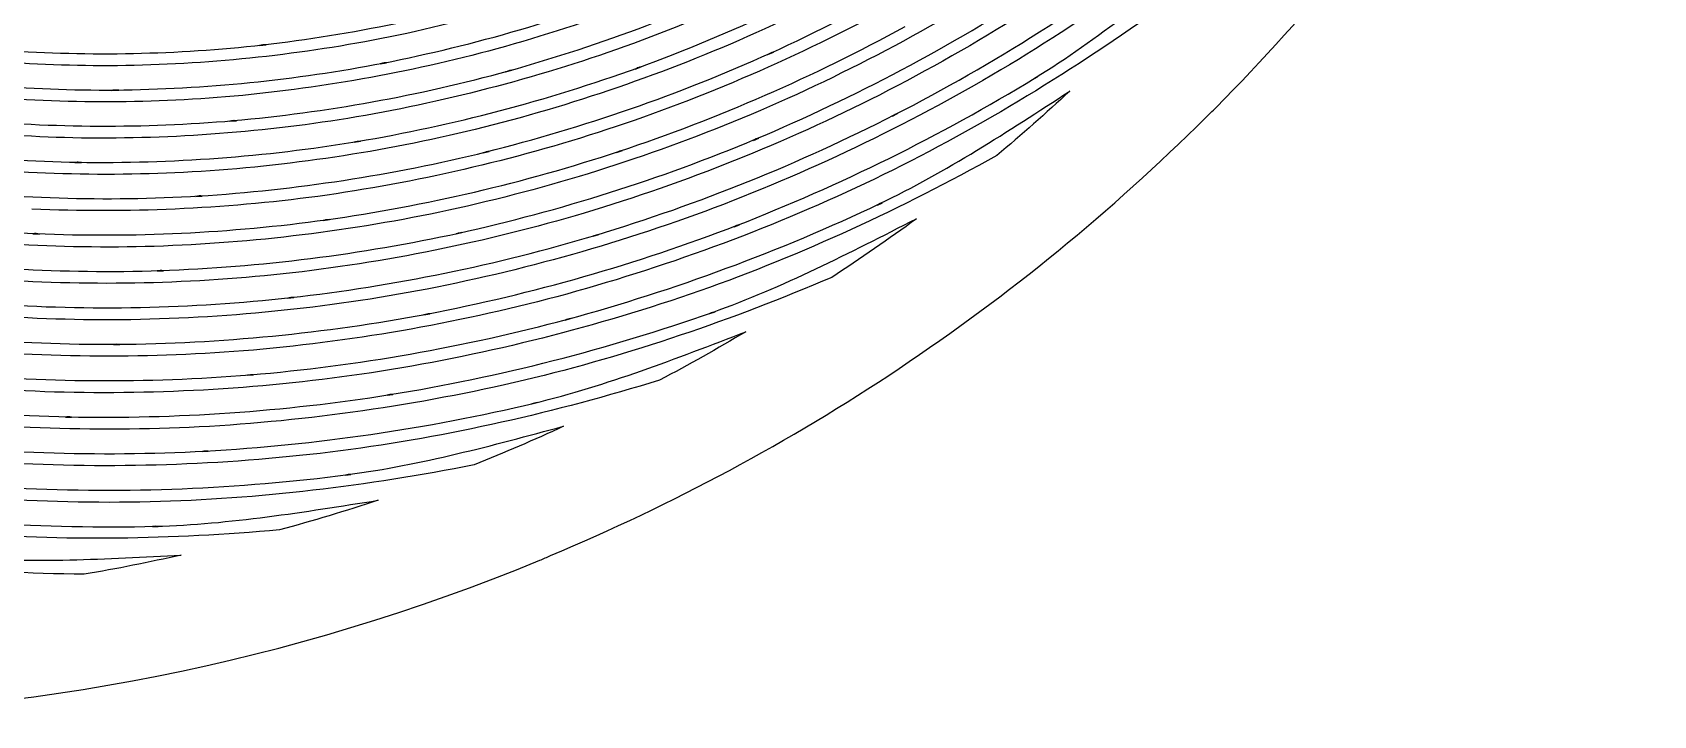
# Model space of a CAD drawing. Extents: x 1 to 1501, y -1248 to 252.
# Drawn here: x 851 to 1443, y -1248 to -998 of the extents above; entities that cross this region are included whole.
import ezdxf

# ---------------------------------------------------------------- set-up
doc = ezdxf.new("R2010")
doc.units = 0
doc.layers.add('Ebene_1', color=7, linetype='CONTINUOUS')

msp = doc.modelspace()

# ---------------------------------------------------------------- linework, layer by layer
at = {"layer": 'Ebene_1', "color": 7}
for p, q in [((934.00608, -1003.2066), (936.49165, -1002.9236)), ((935.24307, -1002.9536), (935.24307, -1002.9506)), ((1119.5978, -1006.4833), (1121.6025, -1005.5763)), ((978.06004, -1009.9106), (980.44093, -1009.4486)), ((979.22334, -1009.5726), (979.22334, -1009.5736)), ((1071.1895, -1011.7453), (1073.3222, -1010.9733)), ((1072.2093, -1011.2643), (1072.2093, -1011.2643)), ((1120.5556, -1005.9413), (1120.5558, -1005.9403)), ((1023.8977, -1012.8272), (1026.1583, -1012.1992)), ((1025.0067, -1012.4082), (1025.0067, -1012.4082)), ((1216.2757, -1015.6228), (1217.9896, -1014.5719)), ((1217.0896, -1015.0179), (1217.0897, -1015.0178)), ((880.1689, -1019.5391), (882.67385, -1019.5191)), ((881.41362, -1019.4141), (881.41362, -1019.4151)), ((1165.0556, -1028.9732), (1166.8975, -1028.0272)), ((1165.9435, -1028.4112), (1165.9436, -1028.4112)), ((923.28443, -1030.8112), (925.69631, -1030.6022)), ((924.47098, -1030.6022), (924.47098, -1030.5982)), ((968.56369, -1038.5043), (970.87864, -1038.1163)), ((969.70758, -1038.2063), (969.70758, -1038.2023)), ((1114.3089, -1037.7873), (1116.2748, -1036.9613)), ((1115.2589, -1037.2833), (1115.2589, -1037.2833)), ((866.62427, -1045.8731), (869.04392, -1045.9131)), ((867.85349, -1045.7811), (867.85349, -1045.7831)), ((1015.7159, -1042.3707), (1017.9144, -1041.8237)), ((1016.7939, -1041.9947), (1016.7939, -1041.9947)), ((1064.4036, -1042.1962), (1066.4937, -1041.5022)), ((1065.4196, -1041.7542), (1065.4196, -1041.7542)), ((910.84882, -1058.2573), (913.19091, -1058.1143)), ((912.01599, -1058.0843), (912.01599, -1058.0793)), ((1159.5955, -1061.3949), (1161.4102, -1060.5299)), ((1160.4642, -1060.8789), (1160.4645, -1060.8789)), ((957.33404, -1067.033), (959.58307, -1066.719)), ((958.4469, -1066.769), (958.4469, -1066.773)), ((1107.2636, -1069.3163), (1109.1985, -1068.5683)), ((1108.2025, -1068.8553), (1108.2016, -1068.8553)), ((851.389, -1071.8639), (853.73112, -1071.9689)), ((852.5523, -1071.8099), (852.5523, -1071.8139)), ((1005.7814, -1071.9493), (1007.9334, -1071.4763)), ((1006.8438, -1071.6123), (1006.8438, -1071.6123)), ((1055.8728, -1072.7753), (1057.9163, -1072.1583)), ((1056.8732, -1072.3713), (1056.8732, -1072.3723)), ((896.69542, -1085.456), (898.97159, -1085.376)), ((897.83156, -1085.306), (897.83156, -1085.312)), ((944.36714, -1095.4094), (946.55415, -1095.1654)), ((945.45291, -1095.1854), (945.45291, -1095.1884)), ((1098.4415, -1100.9897), (1100.3377, -1100.3187)), ((994.09409, -1101.4666), (996.19579, -1101.0676)), ((995.12559, -1101.1726), (995.12559, -1101.1716)), ((1045.5655, -1103.3976), (1047.5663, -1102.8586)), ((1046.531, -1103.0406), (1046.5315, -1103.0406)), ((1099.3607, -1100.5667), (1099.3605, -1100.5667)), ((880.83586, -1112.3203), (883.04223, -1112.3003)), ((881.94486, -1112.2103), (881.94486, -1112.2113)), ((929.65928, -1123.5455), (931.7881, -1123.3675)), ((930.72174, -1123.3575), (930.72174, -1123.3595)), ((980.65032, -1130.8436), (982.69769, -1130.5136)), ((981.66238, -1130.5836), (981.66238, -1130.5836)), ((1033.483, -1133.9767), (1035.4412, -1133.5077)), ((1034.4408, -1133.6547), (1034.441, -1133.6547)), ((863.26624, -1138.7618), (865.40281, -1138.8118)), ((864.33647, -1138.6918), (864.33647, -1138.6918)), ((913.21418, -1151.356), (915.28485, -1151.243)), ((914.24175, -1151.203), (914.24175, -1151.205)), ((965.43055, -1159.9916), (967.43529, -1159.7316)), ((966.40385, -1159.7716), (966.40385, -1159.7746)), ((895.03963, -1178.7515), (897.05213, -1178.7015)), ((896.03619, -1178.6315), (896.03622, -1178.6355))]:
    msp.add_line(p, q, dxfattribs=at)
for points in [[(1283.1532, -1025.7397), (1351.29623, -957.11361), (1405.52303, -875.95558), (1442.8462, -786.7367)], [(1306.0546, -937.8952), (1276.3175, -963.8731), (1244.7126, -987.6536), (1211.0135, -1008.2475)], [(1212.928, -943.4907), (1182.061, -964.7146), (1149.3681, -983.1432), (1115.2308, -998.565)], [(1120.5553, -1005.9413), (1155.1295, -990.2045), (1188.2347, -971.4212), (1219.4779, -949.8122)], [(1165.5713, -957.7837), (1134.2705, -975.9294), (1101.4177, -991.2395), (1067.3933, -1003.5439)], [(1261.8532, -957.3921), (1229.973, -981.6432), (1196.0004, -1003.0116), (1160.3365, -1021.2453)], [(1165.9437, -1028.4112), (1202.017, -1009.8538), (1236.3717, -988.129), (1268.6004, -963.4916)], [(1118.535, -967.726), (1087.0914, -982.8322), (1054.3589, -995.0948), (1020.7291, -1004.3737)], [(1072.2083, -1011.2643), (1106.6837, -998.6782), (1139.9628, -983.0463), (1171.6582, -964.5463)], [(1217.0899, -1015.0178), (1240.2621, -1000.7835), (1261.2315, -983.4407), (1282.4205, -966.4231)], [(1072.2132, -973.43), (1040.8775, -985.5758), (1008.5152, -994.8851), (975.51626, -1001.2561)], [(1025.007, -1012.4081), (1059.1029, -1002.8803), (1092.2796, -990.3274), (1124.1429, -974.8957)], [(1212.8163, -975.6131), (1180.2708, -996.6664), (1145.9181, -1014.7795), (1110.1595, -1029.7413)], [(979.22275, -1009.5739), (1012.7053, -1002.9853), (1045.5265, -993.4167), (1077.3, -980.9762)], [(935.24322, -1002.9506), (967.85707, -999.168), (1000.0613, -992.4693), (1031.4785, -982.9341)], [(1115.2589, -1037.2833), (1151.4519, -1022.0239), (1186.218, -1003.5779), (1219.141, -982.1586)], [(1163.8143, -989.3061), (1130.8907, -1007.1934), (1096.4337, -1022.1052), (1060.8628, -1033.8759)], [(1257.9021, -992.9462), (1225.3583, -1015.9255), (1191.1051, -1036.4063), (1155.1213, -1053.5153)], [(1115.2308, -998.565), (1082.2007, -1013.3423), (1047.9198, -1025.1393), (1012.7912, -1033.8206)], [(1065.4194, -1041.7542), (1101.446, -1029.7189), (1136.3281, -1014.5038), (1169.6543, -996.281)], [(879.22659, -1010.5818), (848.19212, -1010.6418), (817.21687, -1007.9159), (786.6711, -1002.431)], [(840.81093, -1004.9282), (872.28623, -1007.097), (903.88635, -1006.4382), (935.24322, -1002.9506)], [(975.51626, -1001.2561), (943.76102, -1007.2397), (911.53808, -1010.3578), (879.22659, -1010.5818)], [(1020.7291, -1004.3737), (988.2986, -1013.1764), (955.14998, -1019.0483), (921.67083, -1021.9356)], [(935.24307, -1002.9506), (934.82397, -1003.0006), (934.42537, -1003.1586), (934.00608, -1003.2066)], [(936.49165, -1002.9236), (936.07715, -1002.9736), (935.65765, -1002.9036), (935.24307, -1002.9536)], [(1067.3933, -1003.5439), (1034.5408, -1015.2793), (1000.7082, -1024.0558), (966.29526, -1029.7684)], [(1121.6025, -1005.5763), (1121.2655, -1005.7293), (1120.8935, -1005.7883), (1120.5556, -1005.9413)], [(787.29484, -1011.5089), (818.36933, -1016.955), (849.86596, -1019.6056), (881.41304, -1019.4154)], [(881.41304, -1019.4154), (914.24496, -1019.0634), (946.97943, -1015.773), (979.22275, -1009.5739)], [(969.70649, -1038.2023), (1004.6091, -1032.2917), (1038.9118, -1023.2787), (1072.2083, -1011.2643)], [(979.22334, -1009.5736), (978.82634, -1009.6536), (978.45714, -1009.8336), (978.06004, -1009.9106)], [(980.44093, -1009.4486), (980.03963, -1009.5286), (979.62483, -1009.4986), (979.22334, -1009.5726)], [(1016.7934, -1041.9957), (1052.3823, -1033.0838), (1087.1076, -1021.0219), (1120.5553, -1005.9413)], [(1072.2093, -1011.2643), (1071.8553, -1011.3933), (1071.5433, -1011.6163), (1071.1895, -1011.7453)], [(1073.3222, -1010.9733), (1072.9612, -1011.1043), (1072.5712, -1011.1343), (1072.2093, -1011.2643)], [(1211.0135, -1008.2475), (1176.7727, -1029.0341), (1140.7497, -1046.7321), (1103.374, -1061.1387)], [(1120.5558, -1005.9403), (1120.2208, -1006.0923), (1119.9328, -1006.3313), (1119.5978, -1006.4833)], [(924.47126, -1030.5981), (958.45872, -1027.5453), (992.10389, -1021.46), (1025.007, -1012.4081)], [(1025.0067, -1012.4082), (1024.6257, -1012.5142), (1024.2797, -1012.7212), (1023.8977, -1012.8272)], [(1026.1583, -1012.1992), (1025.7813, -1012.3042), (1025.3833, -1012.3052), (1025.0067, -1012.4082)], [(1108.2018, -1068.8553), (1146.0214, -1054.1689), (1182.4608, -1036.1534), (1217.0899, -1015.0178)], [(1217.0897, -1015.0178), (1216.8007, -1015.1948), (1216.5647, -1015.4458), (1216.2757, -1015.6228)], [(1217.9896, -1014.5719), (1217.7036, -1014.7469), (1217.3766, -1014.8429), (1217.0896, -1015.0179)], [(921.67083, -1021.9356), (889.46308, -1024.5679), (857.08849, -1024.3056), (824.93135, -1021.1526)], [(881.41362, -1019.4151), (880.99582, -1019.4151), (880.58672, -1019.5361), (880.1689, -1019.5391)], [(882.67385, -1019.5191), (882.25145, -1019.5191), (881.83595, -1019.4121), (881.41362, -1019.4141)], [(1160.3365, -1021.2453), (1125.7766, -1038.7765), (1089.722, -1053.1966), (1052.6078, -1064.3378)], [(1160.4645, -1060.8788), (1184.7337, -1049.2705), (1207.227, -1034.4878), (1229.7658, -1019.826)], [(1229.7658, -1019.826), (1221.08594, -1027.87225), (1212.20589, -1035.6998), (1203.134, -1043.3013)], [(865.95344, -1036.88), (833.64408, -1036.133), (801.46766, -1032.4835), (769.81113, -1025.9838)], [(1056.8733, -1072.3723), (1094.4629, -1060.9802), (1130.9631, -1046.2711), (1165.9437, -1028.4112)], [(1165.9436, -1028.4112), (1165.6316, -1028.5722), (1165.3676, -1028.8132), (1165.0556, -1028.9732)], [(1166.8975, -1028.0272), (1166.5915, -1028.1842), (1166.2495, -1028.2552), (1165.9435, -1028.4112)], [(1279.2329, -1029.6601), (1280.54449, -1028.35813), (1281.85127, -1027.05133), (1283.1532, -1025.7397)], [(770.11249, -1035.0769), (802.30774, -1041.5594), (835.01765, -1045.1449), (867.8524, -1045.7831)], [(826.18459, -1030.1601), (858.86692, -1033.2395), (891.76244, -1033.3927), (924.47126, -1030.5981)], [(966.29526, -1029.7684), (933.12633, -1035.133), (899.54971, -1037.506), (865.95344, -1036.88)], [(1012.7912, -1033.8206), (978.89083, -1042.0592), (944.32767, -1047.2485), (909.50223, -1049.3312)], [(924.47098, -1030.5982), (924.06989, -1030.6382), (923.68559, -1030.7762), (923.28443, -1030.8112)], [(925.69631, -1030.6022), (925.28861, -1030.6422), (924.87881, -1030.5622), (924.47098, -1030.6022)], [(1060.8628, -1033.8759), (1026.488, -1045.1133), (991.1808, -1053.259), (955.35589, -1058.2199)], [(1110.1595, -1029.7413), (1075.5491, -1044.0853), (1039.7358, -1055.3158), (1003.1326, -1063.3025)], [(1040.242, -1189.3457), (1129.45593, -1152.02346), (1210.6097, -1097.79927), (1279.2329, -1029.6601)], [(867.8524, -1045.7831), (901.96381, -1046.2971), (936.04725, -1043.7621), (969.70649, -1038.2023)], [(969.70758, -1038.2023), (969.31789, -1038.2723), (968.95349, -1038.4393), (968.56369, -1038.5043)], [(970.87864, -1038.1163), (970.49184, -1038.1763), (970.09454, -1038.1363), (969.70758, -1038.2063)], [(1006.8438, -1071.6123), (1043.9292, -1063.4092), (1080.2124, -1051.9238), (1115.2589, -1037.2833)], [(1115.2589, -1037.2833), (1114.9279, -1037.4233), (1114.6399, -1037.6483), (1114.3089, -1037.7873)], [(1116.2748, -1036.9613), (1115.9468, -1037.0993), (1115.5878, -1037.1463), (1115.2589, -1037.2833)], [(909.50223, -1049.3312), (875.95899, -1051.1981), (842.31637, -1050.0532), (808.97429, -1045.9188)], [(867.85349, -1045.7831), (867.4418, -1045.7731), (867.036, -1045.8831), (866.62427, -1045.8731)], [(869.04392, -1045.9131), (868.64392, -1045.9031), (868.25342, -1045.7891), (867.85349, -1045.7811)], [(912.01545, -1058.0803), (947.35259, -1055.8497), (982.41685, -1050.4665), (1016.7934, -1041.9957)], [(958.44675, -1066.773), (994.77743, -1061.6293), (1030.5775, -1053.2578), (1065.4194, -1041.7542)], [(1016.7939, -1041.9947), (1016.4239, -1042.0847), (1016.0859, -1042.2787), (1015.7159, -1042.3707)], [(1017.9144, -1041.8237), (1017.5474, -1041.9137), (1017.1615, -1041.9037), (1016.7939, -1041.9947)], [(1065.4196, -1041.7542), (1065.0686, -1041.8712), (1064.7546, -1042.0792), (1064.4036, -1042.1962)], [(1066.4937, -1041.5022), (1066.1437, -1041.6182), (1065.7697, -1041.6392), (1065.4196, -1041.7542)], [(1203.134, -1043.3013), (1168.4343, -1062.7012), (1132.3114, -1079.4622), (1094.8159, -1092.6872)], [(751.33787, -1058.0444), (784.59916, -1065.6416), (818.47204, -1070.2544), (852.55214, -1071.8139)], [(809.91707, -1054.9704), (843.79058, -1059.0491), (877.95744, -1060.092), (912.01545, -1058.0803)], [(955.35589, -1058.2199), (920.77051, -1062.8721), (885.84219, -1064.4178), (850.98131, -1062.8498)], [(912.01599, -1058.0793), (911.62239, -1058.0993), (911.24249, -1058.2333), (910.84882, -1058.2573)], [(913.19091, -1058.1143), (912.79902, -1058.1343), (912.40792, -1058.0543), (912.01599, -1058.0843)], [(1155.1213, -1053.5153), (1118.8991, -1070.6042), (1081.2305, -1084.4391), (1042.561, -1094.8588)], [(1003.1326, -1063.3025), (967.76035, -1070.8865), (931.78757, -1075.2952), (895.62878, -1076.4826)], [(1052.6078, -1064.3378), (1016.6878, -1074.9875), (979.89584, -1082.4117), (942.66098, -1086.5296)], [(1103.374, -1061.1387), (1067.1714, -1074.9627), (1029.8103, -1085.5334), (991.7327, -1092.7338)], [(1046.5315, -1103.0405), (1085.6831, -1092.388), (1123.8096, -1078.2798), (1160.4645, -1060.8788)], [(1160.4645, -1060.8789), (1160.1605, -1061.0249), (1159.9005, -1061.2499), (1159.5955, -1061.3949)], [(1161.4102, -1060.5299), (1161.1062, -1060.6749), (1160.7682, -1060.7349), (1160.4642, -1060.8789)], [(895.62878, -1076.4826), (860.75388, -1077.4929), (825.8643, -1075.3794), (791.36666, -1070.1775)], [(852.55214, -1071.8139), (887.93063, -1073.29), (923.36836, -1071.6049), (958.44675, -1066.773)], [(958.4469, -1066.773), (958.06901, -1066.823), (957.71211, -1066.98), (957.33404, -1067.033)], [(959.58307, -1066.719), (959.20677, -1066.769), (958.82327, -1066.719), (958.4469, -1066.769)], [(995.12579, -1101.1716), (1033.7013, -1093.7715), (1071.5424, -1082.9606), (1108.2018, -1068.8553)], [(1099.3605, -1100.567), (1125.1433, -1091.4059), (1149.4306, -1078.769), (1173.823, -1066.4088)], [(1108.2016, -1068.8553), (1107.8756, -1068.9813), (1107.5886, -1069.1903), (1107.2636, -1069.3163)], [(1109.1985, -1068.5683), (1108.8755, -1068.6933), (1108.5255, -1068.7313), (1108.2025, -1068.8553)], [(1173.823, -1066.4088), (1163.70578, -1073.8081), (1153.39406, -1080.93771), (1142.8987, -1087.7901)], [(852.5523, -1071.8139), (852.1637, -1071.7939), (851.7776, -1071.8839), (851.389, -1071.8639)], [(853.73112, -1071.9689), (853.33422, -1071.9489), (852.94912, -1071.8279), (852.5523, -1071.8099)], [(897.83153, -1085.312), (934.5044, -1083.9939), (970.98514, -1079.4115), (1006.8438, -1071.6123)], [(945.45301, -1095.1884), (983.19731, -1090.9061), (1020.4844, -1083.27), (1056.8733, -1072.3723)], [(1006.8438, -1071.6123), (1006.4808, -1071.6923), (1006.1448, -1071.8693), (1005.7814, -1071.9493)], [(1007.9334, -1071.4763), (1007.5754, -1071.5563), (1007.2024, -1071.5363), (1006.8438, -1071.6123)], [(1056.8732, -1072.3723), (1056.5282, -1072.4763), (1056.2172, -1072.6713), (1055.8728, -1072.7753)], [(1057.9163, -1072.1583), (1057.5753, -1072.2613), (1057.2133, -1072.2693), (1056.8732, -1072.3713)], [(792.01448, -1079.259), (827.0349, -1084.4211), (862.44822, -1086.4494), (897.83153, -1085.312)], [(942.66098, -1086.5296), (906.68192, -1090.3762), (870.43841, -1090.9999), (834.34674, -1088.4025)], [(897.83156, -1085.312), (897.44936, -1085.322), (897.07766, -1085.442), (896.69542, -1085.456)], [(898.97159, -1085.376), (898.59039, -1085.386), (898.21279, -1085.296), (897.83156, -1085.306)], [(1142.8987, -1087.7901), (1106.5793, -1103.3114), (1069.164, -1116.1636), (1030.7417, -1125.3374)], [(880.04875, -1103.3121), (843.87374, -1103.3721), (807.76677, -1100.2086), (772.15328, -1093.8545)], [(991.7327, -1092.7338), (954.89073, -1099.5719), (917.51787, -1103.11), (880.04875, -1103.3121)], [(1094.8159, -1092.6872), (1057.0002, -1105.8979), (1018.0922, -1115.716), (978.53698, -1122.0372)], [(835.6032, -1097.4142), (872.21506, -1099.9371), (908.97323, -1099.1965), (945.45301, -1095.1884)], [(1042.561, -1094.8588), (1005.1076, -1104.8232), (966.84373, -1111.4305), (928.21702, -1114.6115)], [(945.45291, -1095.1884), (945.08521, -1095.2284), (944.73501, -1095.3684), (944.36714, -1095.4094)], [(946.55415, -1095.1654), (946.18845, -1095.2054), (945.81865, -1095.1454), (945.45291, -1095.1854)], [(1100.3377, -1100.3187), (1100.0197, -1100.4307), (1099.6777, -1100.4547), (1099.3607, -1100.5667)], [(772.46753, -1102.9515), (808.61138, -1109.2863), (845.24887, -1112.3854), (881.94509, -1112.2113)], [(881.94509, -1112.2113), (919.92533, -1111.8973), (957.79984, -1108.2045), (995.12579, -1101.1716)], [(930.72174, -1123.3594), (969.85229, -1120.0327), (1008.6068, -1113.2333), (1046.5315, -1103.0405)], [(981.66238, -1130.5839), (1021.7086, -1124.082), (1061.094, -1114.0399), (1099.3605, -1100.567)], [(995.12559, -1101.1716), (994.77359, -1101.2416), (994.44659, -1101.3996), (994.09409, -1101.4666)], [(996.19579, -1101.0676), (995.84279, -1101.1376), (995.47879, -1101.1076), (995.12559, -1101.1726)], [(1046.5315, -1103.0406), (1046.1995, -1103.1306), (1045.8975, -1103.3076), (1045.5655, -1103.3976)], [(1047.5663, -1102.8586), (1047.2273, -1102.9486), (1046.8703, -1102.9486), (1046.531, -1103.0406)], [(1099.3605, -1100.5667), (1099.0425, -1100.6797), (1098.7595, -1100.8767), (1098.4415, -1100.9897)], [(881.94486, -1112.2113), (881.57266, -1112.2113), (881.20806, -1112.3173), (880.83586, -1112.3203)], [(883.04223, -1112.3003), (882.67443, -1112.3003), (882.31273, -1112.2103), (881.94486, -1112.2103)], [(1034.441, -1133.6545), (1060.8839, -1127.2759), (1086.2207, -1117.3375), (1111.61, -1107.6199)], [(1111.61, -1107.6199), (1101.2546, -1113.7718), (1090.74405, -1119.65871), (1080.0886, -1125.2749)], [(862.7505, -1129.7304), (825.30725, -1128.7584), (788.02567, -1124.4487), (751.34576, -1116.8605)], [(928.21702, -1114.6115), (890.86807, -1117.5596), (853.32891, -1117.17), (816.0484, -1113.456)], [(816.99043, -1122.5064), (854.8025, -1126.1654), (892.86078, -1126.4527), (930.72174, -1123.3594)], [(978.53698, -1122.0372), (940.24518, -1128.0307), (901.49892, -1130.6057), (862.7505, -1129.7304)], [(930.72174, -1123.3595), (930.36274, -1123.3895), (930.01834, -1123.5155), (929.65928, -1123.5455)], [(931.7881, -1123.3675), (931.4331, -1123.3975), (931.0767, -1123.3275), (930.72174, -1123.3575)], [(751.33413, -1125.9579), (788.5492, -1133.5467), (826.36433, -1137.8116), (864.33647, -1138.6921)], [(1030.7417, -1125.3374), (991.7662, -1134.5205), (952.0528, -1140.2238), (912.06642, -1142.3758)], [(1080.0886, -1125.2749), (1042.039, -1137.0742), (1003.1373, -1145.9633), (963.63133, -1151.1156)], [(864.33647, -1138.6921), (903.60776, -1139.4721), (942.87017, -1136.7595), (981.66238, -1130.5839)], [(914.24175, -1151.2048), (954.75122, -1148.9237), (994.97299, -1143.0532), (1034.441, -1133.6545)], [(981.66238, -1130.5836), (981.31788, -1130.6436), (980.99488, -1130.7876), (980.65032, -1130.8436)], [(982.69769, -1130.5136), (982.35549, -1130.5736), (982.00469, -1130.5336), (981.66238, -1130.5836)], [(1034.441, -1133.6547), (1034.113, -1133.7347), (1033.811, -1133.8977), (1033.483, -1133.9767)], [(1035.4412, -1133.5077), (1035.1132, -1133.5877), (1034.7692, -1133.5777), (1034.4408, -1133.6547)], [(912.06642, -1142.3758), (873.34755, -1144.3367), (834.536, -1142.8448), (796.08215, -1137.9243)], [(864.33647, -1138.6918), (863.97827, -1138.6818), (863.62447, -1138.7718), (863.26624, -1138.7618)], [(865.40281, -1138.8118), (865.04451, -1138.8018), (864.69481, -1138.6998), (864.33647, -1138.6918)], [(796.73361, -1147.0014), (835.70125, -1151.8814), (875.02623, -1153.2902), (914.24175, -1151.2048)], [(966.40395, -1159.7747), (993.08149, -1156.2341), (1019.0423, -1149.0852), (1045.0271, -1142.1391)], [(1045.0271, -1142.1391), (1034.28395, -1147.10893), (1023.41797, -1151.80884), (1012.4394, -1156.2344)], [(963.63133, -1151.1156), (923.89763, -1156.175), (883.79619, -1157.6917), (843.7966, -1155.6524)], [(914.24175, -1151.205), (913.89535, -1151.225), (913.56055, -1151.337), (913.21418, -1151.356)], [(915.28485, -1151.243), (914.93675, -1151.263), (914.58985, -1151.183), (914.24175, -1151.203)], [(1012.4394, -1156.2344), (973.44329, -1163.9597), (933.91478, -1168.7448), (894.16728, -1169.7363)], [(894.16728, -1169.7363), (854.12928, -1170.6153), (814.09252, -1167.9291), (774.52644, -1161.7212)], [(845.04528, -1164.6605), (885.56369, -1166.6255), (926.17341, -1164.9955), (966.40395, -1159.7747)], [(966.40385, -1159.7746), (966.07365, -1159.8146), (965.76075, -1159.9486), (965.43055, -1159.9916)], [(967.43529, -1159.7316), (967.09339, -1159.7716), (966.74579, -1159.7316), (966.40385, -1159.7716)], [(774.83266, -1170.8142), (814.92267, -1177.004), (855.48119, -1179.622), (896.03622, -1178.6355)], [(896.03622, -1178.6355), (923.38841, -1177.8895), (950.38678, -1173.3446), (977.40861, -1169.1585)], [(977.40861, -1169.1585), (965.50337, -1173.06819), (953.49654, -1176.66145), (941.40078, -1179.9345)], [(941.40078, -1179.9345), (902.06387, -1183.4747), (862.51439, -1184.1408), (823.14036, -1180.9931)], [(896.03622, -1178.6355), (895.70123, -1178.6455), (895.37463, -1178.7435), (895.03963, -1178.7515)], [(897.05213, -1178.7015), (896.71223, -1178.7115), (896.37613, -1178.6315), (896.03619, -1178.6315)], [(870.09488, -1196.1742), (830.25114, -1195.6372), (790.4978, -1192.0735), (751.3226, -1184.7622)], [(824.08274, -1190.0395), (851.20285, -1192.1441), (878.3721, -1190.5655), (905.52105, -1189.1285)], [(905.52105, -1189.1285), (893.7741, -1191.77765), (881.96154, -1194.12698), (870.09488, -1196.1742)], [(751.4195, -1247.7239), (849.17531, -1247.58218), (945.96051, -1228.33044), (1036.3294, -1191.0519)], [(1036.3294, -1191.0519), (1037.63522, -1190.48688), (1038.93942, -1189.91814), (1040.242, -1189.3457)]]:
    msp.add_open_spline(points, degree=3, dxfattribs=at)

doc.saveas('drawing.dxf')
